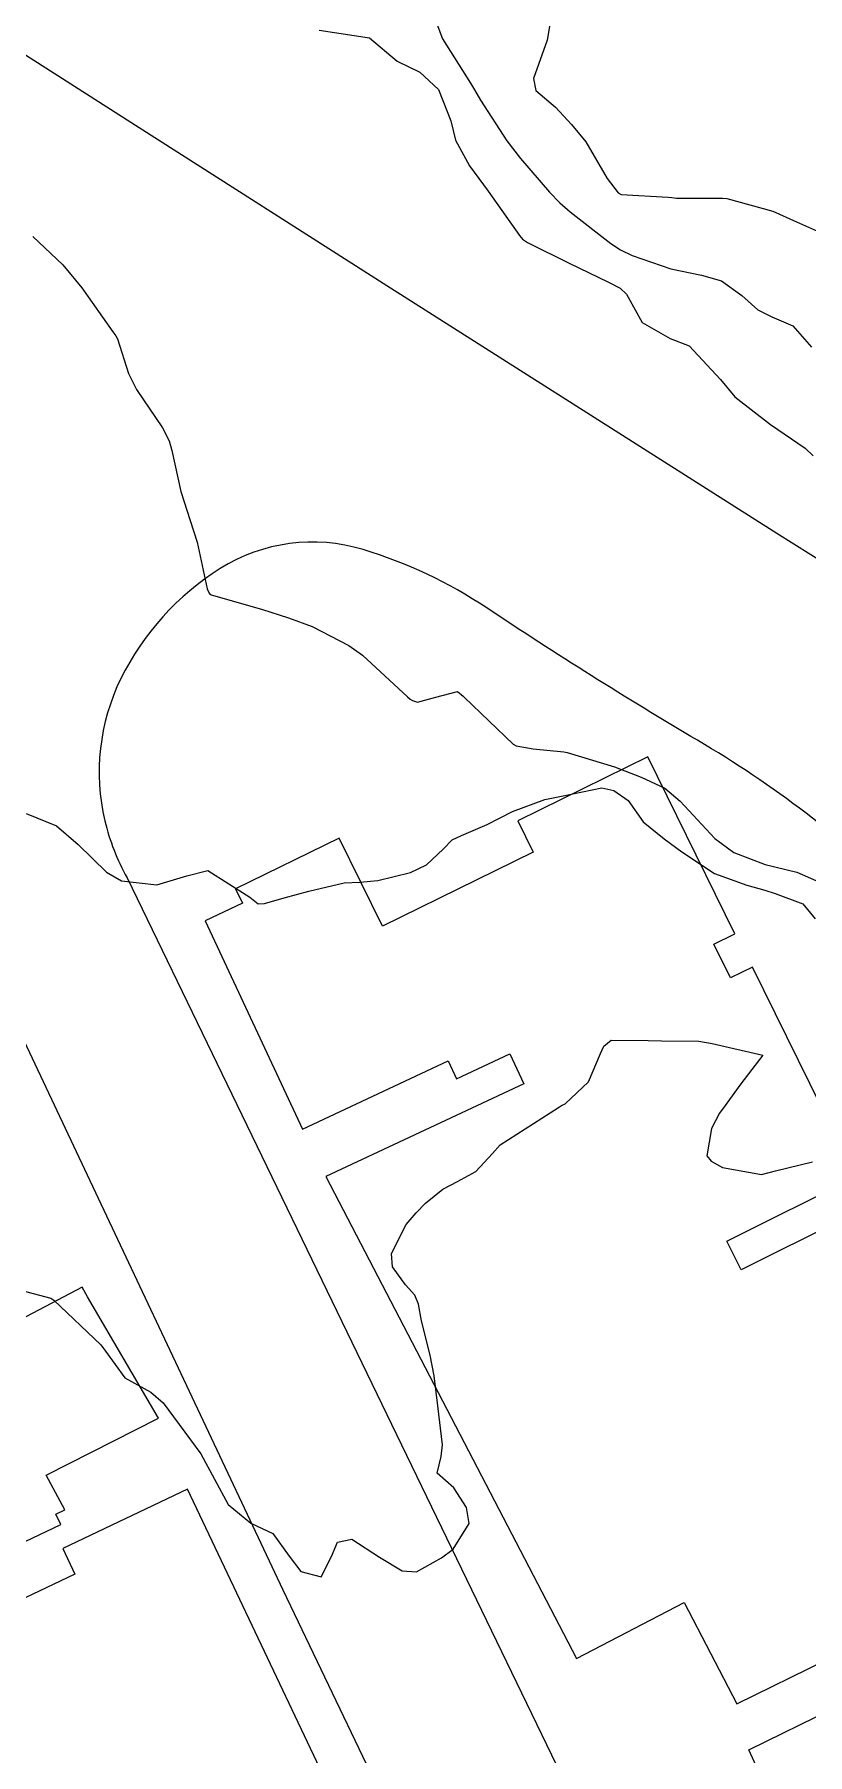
# Model space of a CAD drawing. Header units: metres. Extents: x 298520 to 308411, y 7433745 to 7450750.
# Drawn here: x 303338.2 to 303368.8, y 7440561.1 to 7440629 of the extents above; entities that cross this region are included whole.
import ezdxf

# ---------------------------------------------------------------- set-up
doc = ezdxf.new("R2010")
doc.units = ezdxf.units.M
doc.header["$LTSCALE"] = 10
for name, color, linetype in [('Curvas de Nivel 1m', 11, 'Continuous'), ('Curvas de Nivel 5m', 15, 'Continuous'), ('Edificações', 30, 'Continuous'), ('Vias Primárias', 230, 'Continuous')]:
    doc.layers.add(name, color=color, linetype=linetype)

msp = doc.modelspace()

# ---------------------------------------------------------------- linework, layer by layer
at = {"layer": 'Curvas de Nivel 1m', "flags": 128}
for points, elevation in [([(303353.636, 7440630.723), (303354.34, 7440628.861), (303355.446, 7440627.111), (303355.604, 7440626.848), (303355.838, 7440626.447), (303356.875, 7440624.835), (303357.412, 7440624.134), (303358.557, 7440622.813), (303358.966, 7440622.384), (303359.385, 7440622.029), (303360.988, 7440620.784), (303361.369, 7440620.536), (303361.832, 7440620.307), (303363.358, 7440619.775), (303364.558, 7440619.535), (303365.351, 7440619.299), (303366.154, 7440618.722), (303366.783, 7440618.161), (303367.335, 7440617.883), (303368.166, 7440617.533), (303368.904, 7440616.686)], 744), ([(303358.614, 7440629.674), (303358.465, 7440628.815), (303357.93, 7440627.305), (303358.027, 7440626.821), (303358.796, 7440626.169), (303359.43, 7440625.478), (303359.992, 7440624.794), (303360.838, 7440623.349), (303361.277, 7440622.781), (303361.392, 7440622.719), (303363.248, 7440622.609), (303363.391, 7440622.593), (303363.573, 7440622.566), (303365.391, 7440622.573), (303365.561, 7440622.558), (303367.386, 7440622.053), (303368.317, 7440621.631), (303369.378, 7440621.156)], 743), ([(303338.16, 7440621.052), (303339.356, 7440619.939), (303340.103, 7440619.032), (303341.326, 7440617.286), (303341.439, 7440617.133), (303341.502, 7440617.017), (303341.948, 7440615.649), (303342.263, 7440615.006), (303343.281, 7440613.496), (303343.547, 7440612.987), (303343.658, 7440612.597), (303344.004, 7440610.982), (303344.38, 7440609.834), (303344.653, 7440608.976), (303345.042, 7440607.134), (303345.124, 7440606.971), (303345.202, 7440606.906), (303345.299, 7440606.872), (303347.197, 7440606.334), (303348.257, 7440605.998), (303349.19, 7440605.645), (303350.641, 7440604.905), (303351.177, 7440604.515), (303352.963, 7440602.873), (303353.064, 7440602.783), (303353.151, 7440602.724), (303353.355, 7440602.664), (303354.072, 7440602.861), (303354.932, 7440603.076), (303355.154, 7440602.896), (303355.206, 7440602.849), (303357.135, 7440601.003), (303357.243, 7440600.937), (303357.918, 7440600.818), (303359.131, 7440600.697), (303359.254, 7440600.676), (303361.123, 7440600.104), (303362.181, 7440599.7), (303363.111, 7440599.259), (303363.727, 7440598.744), (303365.088, 7440597.27), (303365.835, 7440596.722), (303367.078, 7440596.241), (303368.327, 7440595.943), (303369.072, 7440595.613)], 746), ([(303337.901, 7440598.258), (303339.094, 7440597.773), (303339.961, 7440597.031), (303341.072, 7440595.948), (303341.664, 7440595.606), (303343.067, 7440595.443), (303344.244, 7440595.805), (303345.073, 7440596.015), (303346.738, 7440594.953), (303347.059, 7440594.697), (303347.305, 7440594.701), (303348.093, 7440594.935), (303349.066, 7440595.195), (303350.455, 7440595.52), (303351.069, 7440595.554), (303351.791, 7440595.61), (303353.074, 7440595.933), (303353.703, 7440596.237), (303354.361, 7440596.857), (303354.722, 7440597.218), (303355.088, 7440597.387), (303356.102, 7440597.831), (303357.098, 7440598.346), (303358.378, 7440598.811), (303358.97, 7440598.937), (303359.105, 7440598.966), (303360.623, 7440599.272), (303361.109, 7440599.176), (303361.665, 7440598.772), (303362.261, 7440597.929), (303363.088, 7440597.262), (303363.781, 7440596.743), (303365.075, 7440595.89), (303366.353, 7440595.435), (303367.068, 7440595.228), (303367.47, 7440595.107), (303368.565, 7440594.687), (303369.054, 7440594.107)], 747), ([(303337.341, 7440579.526), (303338.874, 7440579.115), (303338.998, 7440579.039), (303340.847, 7440577.265), (303341.03, 7440577.017), (303341.801, 7440575.974), (303342.827, 7440575.406), (303343.313, 7440574.985), (303344.793, 7440572.97), (303345.873, 7440570.959), (303346.766, 7440570.229), (303347.643, 7440569.818), (303348.284, 7440568.927), (303348.744, 7440568.321), (303349.547, 7440568.105), (303349.956, 7440568.908), (303350.194, 7440569.47), (303350.76, 7440569.599), (303351.851, 7440568.889), (303352.745, 7440568.345), (303353.309, 7440568.307), (303354.301, 7440568.857), (303354.756, 7440569.204), (303355.395, 7440570.216), (303355.283, 7440570.845), (303354.781, 7440571.621), (303354.133, 7440572.206), (303354.292, 7440572.858), (303354.341, 7440573.316), (303354.153, 7440574.86), (303354.015, 7440576.043), (303353.852, 7440576.865), (303353.511, 7440578.222), (303353.393, 7440578.872), (303353.241, 7440579.239), (303352.881, 7440579.642), (303352.364, 7440580.355), (303352.321, 7440580.879), (303352.905, 7440582.03), (303353.294, 7440582.481), (303353.673, 7440582.862), (303354.357, 7440583.42), (303354.926, 7440583.718), (303355.652, 7440584.123), (303356.315, 7440584.836), (303356.613, 7440585.167), (303356.948, 7440585.379), (303358.589, 7440586.435), (303358.962, 7440586.68), (303359.04, 7440586.721), (303359.181, 7440586.798), (303360.104, 7440587.661), (303360.573, 7440588.784), (303360.706, 7440589.072), (303360.998, 7440589.303), (303362.461, 7440589.295), (303362.991, 7440589.276), (303364.464, 7440589.264), (303364.99, 7440589.175), (303366.983, 7440588.71), (303366.114, 7440587.576), (303365.493, 7440586.725), (303365.269, 7440586.418), (303364.954, 7440585.812), (303364.776, 7440584.733), (303364.94, 7440584.527), (303365.387, 7440584.274), (303366.932, 7440583.997), (303367.491, 7440584.145), (303368.94, 7440584.497)], 748)]:
    msp.add_lwpolyline(points, dxfattribs=dict(at, elevation=elevation))
at = {"layer": 'Curvas de Nivel 5m', "elevation": 745, "flags": 128}
msp.add_lwpolyline([(303349.467, 7440629.212), (303351.463, 7440628.9), (303352.549, 7440627.979), (303353.45, 7440627.55), (303354.182, 7440626.863), (303354.663, 7440625.625), (303354.849, 7440624.856), (303355.408, 7440623.846), (303356.141, 7440622.843), (303357.376, 7440621.101), (303357.501, 7440620.955), (303357.695, 7440620.825), (303359.361, 7440619.991), (303360.865, 7440619.27), (303361.347, 7440619.019), (303361.608, 7440618.776), (303362.222, 7440617.657), (303363.326, 7440617.024), (303364.078, 7440616.742), (303365.31, 7440615.404), (303365.874, 7440614.724), (303367.287, 7440613.626), (303368.662, 7440612.689), (303368.976, 7440612.39)], dxfattribs=at)
at = {"layer": 'Edificações'}
msp.add_lwpolyline([(303370.124, 7440582.226), (303366.129, 7440580.233), (303365.561, 7440581.371), (303370.651, 7440583.91), (303366.58, 7440592.193), (303365.711, 7440591.766), (303365.052, 7440593.106), (303365.875, 7440593.51), (303362.441, 7440600.498), (303357.312, 7440597.978), (303357.923, 7440596.734), (303351.967, 7440593.807), (303350.254, 7440597.294), (303346.166, 7440595.285), (303346.444, 7440594.718), (303344.969, 7440594.016), (303348.814, 7440585.795), (303354.564, 7440588.485), (303354.893, 7440587.783), (303356.991, 7440588.765), (303357.544, 7440587.583), (303349.728, 7440583.927), (303359.628, 7440564.886), (303363.88, 7440567.096), (303365.963, 7440563.089), (303369.494, 7440564.821)], dxfattribs=at)
for points in [[(303320.458, 7440569.869), (303324.22, 7440562.122), (303331.854, 7440565.642), (303331.416, 7440566.434), (303339.265, 7440570.171), (303339.07, 7440570.582), (303339.424, 7440570.75), (303338.696, 7440572.126), (303343.124, 7440574.378), (303340.326, 7440579.17), (303340.11, 7440579.55), (303336.176, 7440577.488), (303332.712, 7440584.67), (303326.982, 7440581.876), (303326.503, 7440582.857), (303322.176, 7440580.793), (303325.273, 7440574.544), (303323.638, 7440573.734), (303320.154, 7440580.23), (303316.607, 7440578.512), (303319.598, 7440572.338), (303318.881, 7440571.991), (303320.014, 7440569.653)], [(303337.312, 7440557.221), (303338.565, 7440554.9), (303337.509, 7440554.33), (303339.486, 7440550.368), (303347.019, 7440553.975), (303347.498, 7440552.973), (303352.054, 7440555.155), (303344.272, 7440571.565), (303339.346, 7440569.229), (303339.829, 7440568.211), (303333.426, 7440565.174), (303334.51, 7440562.888), (303333.796, 7440562.55), (303332.393, 7440565.553), (303327.589, 7440563.309), (303331.746, 7440555.325), (303339.372, 7440558.999), (303339.695, 7440558.329)], [(303366.435, 7440561.275), (303373.095, 7440564.534), (303372.734, 7440565.124), (303378.262, 7440567.901), (303381.679, 7440561.098), (303377.259, 7440558.878), (303377.834, 7440557.684), (303369.849, 7440553.788)]]:
    msp.add_lwpolyline(points, close=True, dxfattribs=at)
at = {"layer": 'Vias Primárias'}
for points in [[(303276.792, 7440657.203), (303279.363, 7440656.002), (303305.346, 7440638.27), (303316.068, 7440631.901, -0.140828), (303318.948, 7440628.84), (303327.569, 7440610.992), (303348.032, 7440567.594), (303359.573, 7440543.476), (303366.061, 7440530.316, -0.140637), (303367.313, 7440523.382, -0.107033), (303366.547, 7440521.023, -0.037179), (303364.533, 7440518.09, -0.104544), (303360.836, 7440515.06), (303343.5, 7440506.923, -0.250667), (303335.135, 7440507.362, -0.072058), (303330.576, 7440511.105, -0.128666), (303328.872, 7440514.35), (303317.353, 7440538.207), (303288.307, 7440598.706), (303271.132, 7440635.292), (303265.87, 7440646.159, -0.185167), (303265.497, 7440650.551, -0.275914), (303272.319, 7440656.919, -0.074758)], [(303341.89, 7440595.717), (303362.573, 7440552.933), (303370.858, 7440535.649, 0.030527), (303373.414, 7440531.058, 0.19779), (303378.617, 7440527.412, 0.02765), (303381.659, 7440526.904, 0.129887), (303386.779, 7440527.669, 0.019355), (303401.155, 7440534.529, 0.1418), (303403.945, 7440537.211, 0.021152), (303405.599, 7440540.379, 0.248016), (303405.13, 7440550.265), (303384.563, 7440581.061), (303377.538, 7440590.147), (303372.607, 7440594.912, 0.058765), (303364.41, 7440601.154, -0.013692), (303356.087, 7440606.382, 0.073528), (303351.202, 7440608.69, 0.21707), (303345.561, 7440607.937, 0.139271), (303341.641, 7440603.589, 0.174196), (303341.009, 7440597.971, 0.069891)]]:
    msp.add_lwpolyline(points, format="xyb", close=True, dxfattribs=at)
at = {"layer": 'Vias Primárias', "elevation": 722.311}
msp.add_lwpolyline([(303324.292, 7440636.929), (303342.366, 7440625.359), (303352.144, 7440619.116), (303367.534, 7440609.336), (303370.89, 7440607.232, -0.03759), (303375.171, 7440604.076, -0.005453), (303379.51, 7440600.261, -0.039395), (303386.792, 7440592.598, -0.029342), (303394.587, 7440581.735), (303404.71, 7440566.325), (303411.597, 7440555.946, -0.057091), (303413.577, 7440552.066, 0.000239), (303414.632, 7440549.25, -0.165417), (303414.928, 7440539.65, -0.137953), (303408.707, 7440529.969, -0.079996), (303399.07, 7440523.85, 0.016643), (303389.777, 7440519.482), (303345.462, 7440498.277), (303312.685, 7440482.173, 0.111037), (303307.97, 7440478.378), (303281.892, 7440451.855), (303265.437, 7440435.065)], format="xyb", dxfattribs=at)

doc.saveas('drawing.dxf')
